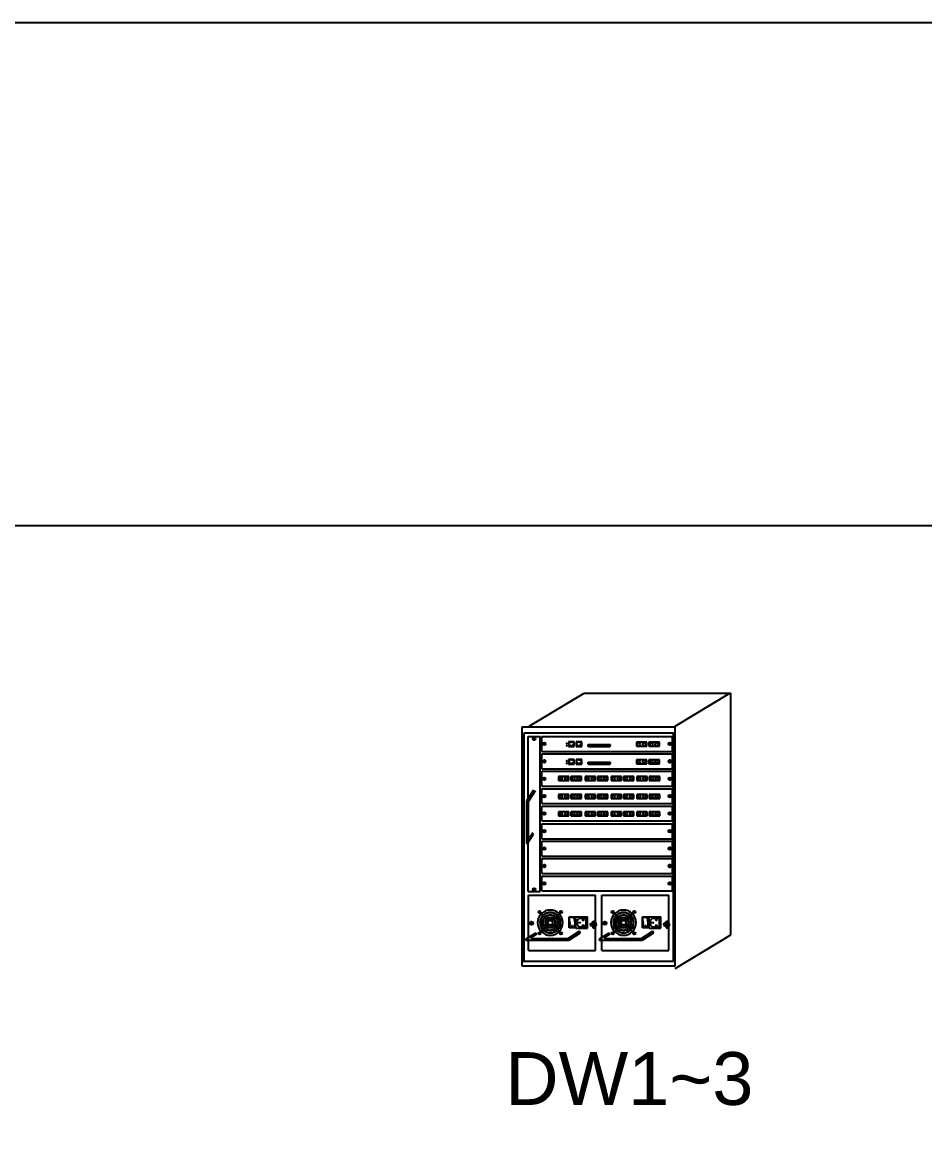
# Model space of a CAD drawing. Header units: millimetres. Extents: x 31 to 2374, y 557 to 2119.
# Drawn here: x 1431.3 to 1687.4, y 1800.9 to 2119.3 of the extents above; entities that cross this region are included whole.
import ezdxf

# ---------------------------------------------------------------- set-up
doc = ezdxf.new("R2010")
doc.units = ezdxf.units.MM
doc.header["$LTSCALE"] = 10
for name, color, linetype in [('TI-RAIL-GUID', 3, 'Continuous'), ('TT-SYMB', 4, 'Continuous'), ('TT-TEXT', 3, 'Continuous'), ('TX-PAPR', 2, 'Continuous')]:
    doc.layers.add(name, color=color, linetype=linetype)
doc.styles.get("Standard").update_dxf_attribs({"font": 'arial.ttf'})

msp = doc.modelspace()

# ---------------------------------------------------------------- linework, layer by layer
at = {"layer": 'TI-RAIL-GUID'}
msp.add_lwpolyline([(202.13, 1406.33), (2202.13, 1406.33), (2202.13, 1976.33), (202.13, 1976.33)], close=True, dxfattribs=at)
at = {"layer": 'TT-SYMB'}
for p, q in [((1575.18, 1919.47), (1590.76, 1928.83)), ((1590.76, 1928.83), (1632.46, 1928.83)), ((1616.59, 1919.47), (1632.16, 1928.83)), ((1632.46, 1860.22), (1632.46, 1928.83)), ((1573.18, 1919.26), (1616.53, 1919.26)), ((1573.18, 1851.28), (1573.18, 1919.26)), ((1573.2, 1852.72), (1573.2, 1917.88)), ((1573.7, 1917.58), (1616.11, 1917.58)), ((1573.7, 1852.72), (1573.7, 1917.58)), ((1616.11, 1852.72), (1616.11, 1917.58)), ((1616.53, 1919.26), (1616.53, 1851.28)), ((1574.89, 1872.5), (1574.89, 1916.54)), ((1574.89, 1916.54), (1578.26, 1916.54)), ((1576.2, 1915.98), (1576.54, 1915.98)), ((1576.2, 1915.88), (1576.54, 1915.88)), ((1576.54, 1916.31), (1576.54, 1915.98)), ((1576.54, 1915.88), (1576.54, 1915.54)), ((1576.64, 1916.31), (1576.64, 1915.98)), ((1576.64, 1915.98), (1576.98, 1915.98)), ((1576.64, 1915.88), (1576.98, 1915.88)), ((1576.64, 1915.88), (1576.64, 1915.54)), ((1578.26, 1872.5), (1578.26, 1916.54)), ((1578.73, 1912.29), (1578.73, 1916.54)), ((1578.73, 1916.53), (1615.84, 1916.53)), ((1579.14, 1914.2), (1579.38, 1914.43)), ((1579.21, 1914.13), (1579.45, 1914.36)), ((1579.37, 1914.43), (1579.69, 1914.74)), ((1579.44, 1914.36), (1579.76, 1914.67)), ((1587.91, 1915), (1586.36, 1915)), ((1586.36, 1915), (1586.36, 1913.69)), ((1586.36, 1913.69), (1587.91, 1913.69)), ((1587.13, 1914.89), (1586.48, 1914.89)), ((1586.48, 1914.89), (1586.48, 1914.09)), ((1586.48, 1914.09), (1586.84, 1914.09)), ((1586.84, 1914.09), (1586.84, 1913.96)), ((1586.84, 1913.96), (1586.98, 1913.96)), ((1586.98, 1913.96), (1586.98, 1913.81)), ((1586.98, 1913.81), (1587.13, 1913.81)), ((1587.13, 1914.89), (1587.79, 1914.89)), ((1587.29, 1913.81), (1587.13, 1913.81)), ((1587.29, 1913.96), (1587.29, 1913.81)), ((1587.42, 1913.96), (1587.29, 1913.96)), ((1587.42, 1914.09), (1587.42, 1913.96)), ((1587.79, 1914.09), (1587.42, 1914.09)), ((1587.79, 1914.89), (1587.79, 1914.09)), ((1587.91, 1913.69), (1587.91, 1915)), ((1590.06, 1915), (1588.51, 1915)), ((1588.51, 1915), (1588.51, 1913.69)), ((1588.51, 1913.69), (1590.06, 1913.69)), ((1589.28, 1914.89), (1588.63, 1914.89)), ((1588.63, 1914.89), (1588.63, 1914.09)), ((1588.63, 1914.09), (1589, 1914.09)), ((1589, 1914.09), (1589, 1913.96)), ((1589, 1913.96), (1589.13, 1913.96)), ((1589.13, 1913.96), (1589.13, 1913.81)), ((1589.13, 1913.81), (1589.28, 1913.81)), ((1589.28, 1914.89), (1589.94, 1914.89)), ((1589.44, 1913.81), (1589.28, 1913.81)), ((1589.44, 1913.96), (1589.44, 1913.81)), ((1589.57, 1913.96), (1589.44, 1913.96)), ((1589.57, 1914.09), (1589.57, 1913.96)), ((1589.94, 1914.09), (1589.57, 1914.09)), ((1589.94, 1914.89), (1589.94, 1914.09)), ((1590.06, 1913.69), (1590.06, 1915)), ((1591.9, 1914.16), (1591.91, 1914.21)), ((1591.9, 1914.08), (1591.9, 1914.16)), ((1591.9, 1914), (1591.9, 1914.08)), ((1592.01, 1913.67), (1591.9, 1914)), ((1591.91, 1914.21), (1591.94, 1914.25)), ((1591.94, 1914.25), (1591.99, 1914.27)), ((1591.99, 1914.27), (1598.08, 1914.27)), ((1592.04, 1913.62), (1592.01, 1913.67)), ((1592.13, 1913.61), (1592.04, 1913.62)), ((1598.01, 1913.61), (1592.13, 1913.61)), ((1598.02, 1913.61), (1598.01, 1913.61)), ((1598.03, 1913.65), (1598.02, 1913.61)), ((1598.05, 1913.69), (1598.03, 1913.65)), ((1598.16, 1914.08), (1598.05, 1913.69)), ((1598.08, 1914.27), (1598.13, 1914.23)), ((1598.13, 1914.23), (1598.15, 1914.22)), ((1598.15, 1914.22), (1598.16, 1914.16)), ((1598.16, 1914.16), (1598.16, 1914.08)), ((1608.58, 1914.93), (1605.63, 1914.93)), ((1605.63, 1914.93), (1605.63, 1913.78)), ((1605.63, 1913.78), (1608.58, 1913.78)), ((1608.58, 1913.78), (1608.58, 1914.93)), ((1612.12, 1914.93), (1609.17, 1914.93)), ((1609.17, 1914.93), (1609.17, 1913.78)), ((1609.17, 1913.78), (1612.12, 1913.78)), ((1612.12, 1913.78), (1612.12, 1914.93)), ((1615.12, 1914.36), (1614.81, 1914.67)), ((1615.19, 1914.43), (1614.88, 1914.74)), ((1615.36, 1914.13), (1615.12, 1914.36)), ((1615.43, 1914.2), (1615.19, 1914.43)), ((1615.84, 1912.33), (1615.84, 1916.53)), ((1578.73, 1912.33), (1615.84, 1912.33)), ((1578.73, 1907.36), (1578.73, 1911.6)), ((1578.73, 1911.59), (1615.84, 1911.59)), ((1615.84, 1907.4), (1615.84, 1911.59)), ((1578.73, 1907.4), (1615.84, 1907.4)), ((1579.14, 1909.26), (1579.38, 1909.5)), ((1579.21, 1909.19), (1579.45, 1909.43)), ((1579.37, 1909.5), (1579.69, 1909.81)), ((1579.44, 1909.43), (1579.76, 1909.74)), ((1587.91, 1910.01), (1586.36, 1910.01)), ((1586.36, 1910.01), (1586.36, 1908.69)), ((1586.36, 1908.69), (1587.91, 1908.69)), ((1587.13, 1909.9), (1586.48, 1909.9)), ((1586.48, 1909.9), (1586.48, 1909.1)), ((1586.48, 1909.1), (1586.84, 1909.1)), ((1586.84, 1909.1), (1586.84, 1908.97)), ((1586.84, 1908.97), (1586.98, 1908.97)), ((1586.98, 1908.97), (1586.98, 1908.82)), ((1586.98, 1908.82), (1587.13, 1908.82)), ((1587.13, 1909.9), (1587.79, 1909.9)), ((1587.29, 1908.82), (1587.13, 1908.82)), ((1587.29, 1908.97), (1587.29, 1908.82)), ((1587.42, 1908.97), (1587.29, 1908.97)), ((1587.42, 1909.1), (1587.42, 1908.97)), ((1587.79, 1909.1), (1587.42, 1909.1)), ((1587.79, 1909.9), (1587.79, 1909.1)), ((1587.91, 1908.69), (1587.91, 1910.01)), ((1590.06, 1910.01), (1588.51, 1910.01)), ((1588.51, 1910.01), (1588.51, 1908.69)), ((1588.51, 1908.69), (1590.06, 1908.69)), ((1588.63, 1909.9), (1588.63, 1909.1)), ((1589.28, 1909.9), (1588.63, 1909.9)), ((1588.63, 1909.1), (1589, 1909.1)), ((1589, 1909.1), (1589, 1908.97)), ((1589, 1908.97), (1589.13, 1908.97)), ((1589.13, 1908.97), (1589.13, 1908.82)), ((1589.13, 1908.82), (1589.28, 1908.82)), ((1589.28, 1909.9), (1589.94, 1909.9)), ((1589.44, 1908.82), (1589.28, 1908.82)), ((1589.57, 1908.97), (1589.44, 1908.97)), ((1589.44, 1908.97), (1589.44, 1908.82)), ((1589.94, 1909.1), (1589.57, 1909.1)), ((1589.57, 1909.1), (1589.57, 1908.97)), ((1589.94, 1909.9), (1589.94, 1909.1)), ((1590.06, 1908.69), (1590.06, 1910.01)), ((1591.9, 1909.17), (1591.91, 1909.22)), ((1591.9, 1909.08), (1591.9, 1909.17)), ((1591.9, 1909), (1591.9, 1909.08)), ((1592.01, 1908.68), (1591.9, 1909)), ((1591.91, 1909.22), (1591.94, 1909.25)), ((1591.94, 1909.25), (1591.99, 1909.27)), ((1591.99, 1909.27), (1598.08, 1909.27)), ((1592.04, 1908.62), (1592.01, 1908.68)), ((1592.13, 1908.61), (1592.04, 1908.62)), ((1598.01, 1908.61), (1592.13, 1908.61)), ((1598.02, 1908.62), (1598.01, 1908.61)), ((1598.03, 1908.65), (1598.02, 1908.62)), ((1598.05, 1908.7), (1598.03, 1908.65)), ((1598.16, 1909.08), (1598.05, 1908.7)), ((1598.08, 1909.27), (1598.13, 1909.24)), ((1598.13, 1909.24), (1598.15, 1909.22)), ((1598.15, 1909.22), (1598.16, 1909.16)), ((1598.16, 1909.16), (1598.16, 1909.08)), ((1608.58, 1909.94), (1605.63, 1909.94)), ((1605.63, 1909.94), (1605.63, 1908.79)), ((1605.63, 1908.79), (1608.58, 1908.79)), ((1608.58, 1908.79), (1608.58, 1909.94)), ((1612.12, 1909.94), (1609.17, 1909.94)), ((1609.17, 1909.94), (1609.17, 1908.79)), ((1609.17, 1908.79), (1612.12, 1908.79)), ((1612.12, 1908.79), (1612.12, 1909.94)), ((1615.12, 1909.43), (1614.81, 1909.74)), ((1615.19, 1909.5), (1614.88, 1909.81)), ((1615.36, 1909.19), (1615.12, 1909.43)), ((1615.43, 1909.26), (1615.19, 1909.5)), ((1578.73, 1902.42), (1578.73, 1906.67)), ((1578.73, 1906.66), (1615.84, 1906.66)), ((1579.14, 1904.32), (1579.38, 1904.56)), ((1579.21, 1904.25), (1579.45, 1904.49)), ((1579.37, 1904.56), (1579.69, 1904.87)), ((1579.44, 1904.49), (1579.76, 1904.8)), ((1583.5, 1905.21), (1583.5, 1904.06)), ((1586.44, 1905.21), (1583.5, 1905.21)), ((1583.5, 1904.06), (1586.44, 1904.06)), ((1586.44, 1904.06), (1586.44, 1905.21)), ((1587.03, 1905.21), (1587.03, 1904.06)), ((1589.97, 1905.21), (1587.03, 1905.21)), ((1587.03, 1904.06), (1589.97, 1904.06)), ((1589.97, 1904.06), (1589.97, 1905.21)), ((1591.06, 1905.21), (1591.06, 1904.06)), ((1594, 1905.21), (1591.06, 1905.21)), ((1591.06, 1904.06), (1594, 1904.06)), ((1594, 1904.06), (1594, 1905.21)), ((1594.58, 1905.21), (1594.58, 1904.06)), ((1597.53, 1905.21), (1594.58, 1905.21)), ((1594.58, 1904.06), (1597.53, 1904.06)), ((1597.53, 1904.06), (1597.53, 1905.21)), ((1598.41, 1905.21), (1598.41, 1904.06)), ((1601.36, 1905.21), (1598.41, 1905.21)), ((1598.41, 1904.06), (1601.36, 1904.06)), ((1601.36, 1904.06), (1601.36, 1905.21)), ((1601.94, 1905.21), (1601.94, 1904.06)), ((1604.89, 1905.21), (1601.94, 1905.21)), ((1601.94, 1904.06), (1604.89, 1904.06)), ((1604.89, 1904.06), (1604.89, 1905.21)), ((1608.68, 1905.21), (1605.73, 1905.21)), ((1605.73, 1905.21), (1605.73, 1904.06)), ((1605.73, 1904.06), (1608.68, 1904.06)), ((1608.68, 1904.06), (1608.68, 1905.21)), ((1612.21, 1905.21), (1609.26, 1905.21)), ((1609.26, 1905.21), (1609.26, 1904.06)), ((1609.26, 1904.06), (1612.21, 1904.06)), ((1612.21, 1904.06), (1612.21, 1905.21)), ((1615.12, 1904.49), (1614.81, 1904.8)), ((1615.19, 1904.56), (1614.88, 1904.87)), ((1615.36, 1904.25), (1615.12, 1904.49)), ((1615.43, 1904.32), (1615.19, 1904.56)), ((1615.84, 1902.46), (1615.84, 1906.66)), ((1576.38, 1901.35), (1574.5, 1898.4)), ((1576.87, 1901.1), (1574.99, 1898.16)), ((1578.73, 1902.46), (1615.84, 1902.46)), ((1578.73, 1897.48), (1578.73, 1901.73)), ((1578.73, 1901.72), (1615.84, 1901.72)), ((1615.84, 1897.52), (1615.84, 1901.72)), ((1574.5, 1886.21), (1574.5, 1898.4)), ((1574.99, 1887.71), (1574.99, 1898.16)), ((1579.14, 1899.39), (1579.38, 1899.63)), ((1579.21, 1899.32), (1579.45, 1899.56)), ((1579.37, 1899.62), (1579.69, 1899.94)), ((1579.44, 1899.55), (1579.76, 1899.87)), ((1583.5, 1900.1), (1583.5, 1898.95)), ((1586.44, 1900.1), (1583.5, 1900.1)), ((1583.5, 1898.95), (1586.44, 1898.95)), ((1586.44, 1898.95), (1586.44, 1900.1)), ((1587.03, 1900.1), (1587.03, 1898.95)), ((1589.97, 1900.1), (1587.03, 1900.1)), ((1587.03, 1898.95), (1589.97, 1898.95)), ((1589.97, 1898.95), (1589.97, 1900.1)), ((1594, 1900.1), (1591.06, 1900.1)), ((1591.06, 1900.1), (1591.06, 1898.95)), ((1591.06, 1898.95), (1594, 1898.95)), ((1594, 1898.95), (1594, 1900.1)), ((1597.53, 1900.1), (1594.58, 1900.1)), ((1594.58, 1900.1), (1594.58, 1898.95)), ((1594.58, 1898.95), (1597.53, 1898.95)), ((1597.53, 1898.95), (1597.53, 1900.1)), ((1598.41, 1900.1), (1598.41, 1898.95)), ((1601.36, 1900.1), (1598.41, 1900.1)), ((1598.41, 1898.95), (1601.36, 1898.95)), ((1601.36, 1898.95), (1601.36, 1900.1)), ((1604.89, 1900.1), (1601.94, 1900.1)), ((1601.94, 1900.1), (1601.94, 1898.95)), ((1601.94, 1898.95), (1604.89, 1898.95)), ((1604.89, 1898.95), (1604.89, 1900.1)), ((1608.68, 1900.1), (1605.73, 1900.1)), ((1605.73, 1900.1), (1605.73, 1898.95)), ((1605.73, 1898.95), (1608.68, 1898.95)), ((1608.68, 1898.95), (1608.68, 1900.1)), ((1612.21, 1900.1), (1609.26, 1900.1)), ((1609.26, 1900.1), (1609.26, 1898.95)), ((1609.26, 1898.95), (1612.21, 1898.95)), ((1612.21, 1898.95), (1612.21, 1900.1)), ((1615.12, 1899.55), (1614.81, 1899.87)), ((1615.19, 1899.62), (1614.88, 1899.94)), ((1615.36, 1899.32), (1615.12, 1899.56)), ((1615.43, 1899.39), (1615.19, 1899.63)), ((1578.73, 1897.52), (1615.84, 1897.52)), ((1578.73, 1892.55), (1578.73, 1896.8)), ((1578.73, 1896.79), (1615.84, 1896.79)), ((1579.14, 1894.45), (1579.38, 1894.69)), ((1579.21, 1894.38), (1579.45, 1894.62)), ((1579.37, 1894.69), (1579.69, 1895)), ((1579.44, 1894.62), (1579.76, 1894.93)), ((1583.5, 1895.16), (1583.5, 1894.01)), ((1586.44, 1895.16), (1583.5, 1895.16)), ((1586.44, 1894.01), (1586.44, 1895.16)), ((1587.03, 1895.16), (1587.03, 1894.01)), ((1589.97, 1895.16), (1587.03, 1895.16)), ((1589.97, 1894.01), (1589.97, 1895.16)), ((1594, 1895.16), (1591.06, 1895.16)), ((1591.06, 1895.16), (1591.06, 1894.01)), ((1594, 1894.01), (1594, 1895.16)), ((1597.53, 1895.16), (1594.58, 1895.16)), ((1594.58, 1895.16), (1594.58, 1894.01)), ((1597.53, 1894.01), (1597.53, 1895.16)), ((1598.41, 1895.16), (1598.41, 1894.01)), ((1601.36, 1895.16), (1598.41, 1895.16)), ((1601.36, 1894.01), (1601.36, 1895.16)), ((1601.94, 1895.16), (1601.94, 1894.01)), ((1604.89, 1895.16), (1601.94, 1895.16)), ((1604.89, 1894.01), (1604.89, 1895.16)), ((1608.68, 1895.16), (1605.73, 1895.16)), ((1605.73, 1895.16), (1605.73, 1894.01)), ((1608.68, 1894.01), (1608.68, 1895.16)), ((1612.21, 1895.16), (1609.26, 1895.16)), ((1609.26, 1895.16), (1609.26, 1894.01)), ((1612.21, 1894.01), (1612.21, 1895.16)), ((1615.12, 1894.62), (1614.81, 1894.93)), ((1615.19, 1894.69), (1614.88, 1895)), ((1615.36, 1894.38), (1615.12, 1894.62)), ((1615.43, 1894.45), (1615.19, 1894.69)), ((1615.84, 1892.59), (1615.84, 1896.79)), ((1578.73, 1892.59), (1615.84, 1892.59)), ((1578.73, 1887.49), (1578.73, 1891.74)), ((1578.73, 1891.73), (1615.84, 1891.73)), ((1583.5, 1894.01), (1586.44, 1894.01)), ((1587.03, 1894.01), (1589.97, 1894.01)), ((1591.06, 1894.01), (1594, 1894.01)), ((1594.58, 1894.01), (1597.53, 1894.01)), ((1598.41, 1894.01), (1601.36, 1894.01)), ((1601.94, 1894.01), (1604.89, 1894.01)), ((1605.73, 1894.01), (1608.68, 1894.01)), ((1609.26, 1894.01), (1612.21, 1894.01)), ((1615.84, 1887.53), (1615.84, 1891.73)), ((1576.38, 1888.75), (1574.72, 1886.15)), ((1576.18, 1889.17), (1575.21, 1887.65)), ((1579.14, 1889.4), (1579.38, 1889.64)), ((1579.21, 1889.33), (1579.45, 1889.57)), ((1579.37, 1889.63), (1579.69, 1889.94)), ((1579.44, 1889.56), (1579.76, 1889.87)), ((1615.12, 1889.56), (1614.81, 1889.87)), ((1615.19, 1889.63), (1614.88, 1889.94)), ((1615.36, 1889.33), (1615.12, 1889.57)), ((1615.43, 1889.4), (1615.19, 1889.64)), ((1578.73, 1887.53), (1615.84, 1887.53)), ((1578.73, 1882.56), (1578.73, 1886.81)), ((1578.73, 1886.8), (1615.84, 1886.8)), ((1579.37, 1884.7), (1579.69, 1885.01)), ((1579.44, 1884.63), (1579.76, 1884.94)), ((1615.12, 1884.63), (1614.81, 1884.94)), ((1615.19, 1884.7), (1614.88, 1885.01)), ((1615.84, 1882.6), (1615.84, 1886.8)), ((1578.73, 1882.6), (1615.84, 1882.6)), ((1578.73, 1877.62), (1578.73, 1881.87)), ((1578.73, 1881.86), (1615.84, 1881.86)), ((1579.14, 1884.46), (1579.38, 1884.7)), ((1579.21, 1884.39), (1579.45, 1884.63)), ((1615.36, 1884.39), (1615.12, 1884.63)), ((1615.43, 1884.46), (1615.19, 1884.7)), ((1615.84, 1877.66), (1615.84, 1881.86)), ((1579.14, 1879.53), (1579.38, 1879.76)), ((1579.21, 1879.46), (1579.45, 1879.69)), ((1579.37, 1879.76), (1579.69, 1880.07)), ((1579.44, 1879.69), (1579.76, 1880)), ((1615.12, 1879.69), (1614.81, 1880)), ((1615.19, 1879.76), (1614.88, 1880.07)), ((1615.36, 1879.46), (1615.12, 1879.69)), ((1615.43, 1879.53), (1615.19, 1879.76)), ((1578.73, 1877.66), (1615.84, 1877.66)), ((1578.73, 1872.69), (1578.73, 1876.93)), ((1578.73, 1876.92), (1615.84, 1876.92)), ((1615.84, 1872.73), (1615.84, 1876.92)), ((1574.89, 1872.5), (1578.26, 1872.5)), ((1576.2, 1873.17), (1576.54, 1873.17)), ((1576.2, 1873.07), (1576.54, 1873.07)), ((1576.54, 1873.17), (1576.54, 1873.51)), ((1576.54, 1872.73), (1576.54, 1873.07)), ((1576.64, 1873.17), (1576.64, 1873.51)), ((1576.64, 1873.17), (1576.98, 1873.17)), ((1576.64, 1872.73), (1576.64, 1873.07)), ((1576.64, 1873.07), (1576.98, 1873.07)), ((1578.73, 1872.73), (1615.84, 1872.73)), ((1579.14, 1874.59), (1579.38, 1874.83)), ((1579.21, 1874.52), (1579.45, 1874.76)), ((1579.37, 1874.82), (1579.69, 1875.14)), ((1579.44, 1874.75), (1579.76, 1875.07)), ((1615.12, 1874.75), (1614.81, 1875.07)), ((1615.19, 1874.82), (1614.88, 1875.14)), ((1615.36, 1874.52), (1615.12, 1874.76)), ((1615.43, 1874.59), (1615.19, 1874.83)), ((1574.95, 1855.73), (1574.95, 1871.45)), ((1574.95, 1871.45), (1594.02, 1871.45)), ((1594.02, 1855.73), (1594.02, 1871.45)), ((1595.75, 1871.45), (1614.83, 1871.45)), ((1595.75, 1855.73), (1595.75, 1871.45)), ((1614.83, 1855.73), (1614.83, 1871.45)), ((1579.04, 1865.71), (1578.37, 1866.37)), ((1579.12, 1865.79), (1578.45, 1866.46)), ((1583.16, 1865.79), (1583.92, 1866.54)), ((1583.25, 1865.71), (1584, 1866.46)), ((1599.84, 1865.71), (1599.18, 1866.37)), ((1599.93, 1865.79), (1599.26, 1866.46)), ((1603.97, 1865.79), (1604.72, 1866.54)), ((1604.06, 1865.71), (1604.81, 1866.46)), ((1575.85, 1863.43), (1575.48, 1863.8)), ((1575.94, 1863.51), (1575.56, 1863.89)), ((1576.13, 1863.14), (1575.85, 1863.43)), ((1576.22, 1863.23), (1575.93, 1863.52)), ((1579.54, 1865.2), (1579.12, 1865.62)), ((1579.63, 1865.29), (1579.2, 1865.71)), ((1580.05, 1864.69), (1579.63, 1865.12)), ((1580.05, 1862.67), (1579.63, 1862.25)), ((1580.13, 1864.78), (1579.71, 1865.2)), ((1580.55, 1864.19), (1580.13, 1864.61)), ((1580.55, 1863.18), (1580.13, 1862.76)), ((1580.64, 1864.27), (1580.22, 1864.69)), ((1580.64, 1863.1), (1580.22, 1862.67)), ((1581.65, 1864.27), (1582.07, 1864.69)), ((1581.65, 1863.1), (1582.07, 1862.67)), ((1581.73, 1864.19), (1582.15, 1864.61)), ((1581.73, 1863.18), (1582.15, 1862.76)), ((1582.15, 1864.78), (1582.57, 1865.2)), ((1582.24, 1864.69), (1582.66, 1865.12)), ((1582.24, 1862.67), (1582.66, 1862.25)), ((1582.66, 1865.29), (1583.08, 1865.71)), ((1582.74, 1865.2), (1583.16, 1865.62)), ((1586.52, 1862.2), (1586.52, 1865.32)), ((1586.52, 1865.32), (1588.42, 1865.32)), ((1587.92, 1865.24), (1586.52, 1865.24)), ((1587.79, 1865.14), (1586.52, 1865.14)), ((1586.82, 1863.46), (1586.52, 1865.14)), ((1586.62, 1862.2), (1586.82, 1863.46)), ((1588.18, 1863.52), (1587.91, 1865.04)), ((1587.99, 1862.2), (1588.18, 1863.4)), ((1588.32, 1863.54), (1588.03, 1865.15)), ((1588.14, 1862.2), (1588.32, 1863.38)), ((1588.42, 1865.32), (1591.71, 1865.32)), ((1588.42, 1862.1), (1588.42, 1865.32)), ((1588.78, 1863.15), (1588.78, 1864.27)), ((1588.85, 1864.43), (1589.3, 1864.89)), ((1589.3, 1862.53), (1588.85, 1862.98)), ((1589.24, 1863.67), (1589.24, 1863.75)), ((1589.25, 1863.76), (1589.59, 1863.76)), ((1589.59, 1863.66), (1589.25, 1863.66)), ((1589.47, 1864.96), (1591.12, 1864.96)), ((1589.61, 1863.75), (1589.61, 1863.67)), ((1590.27, 1864.51), (1590.27, 1864.43)), ((1590.27, 1862.9), (1590.27, 1862.99)), ((1590.63, 1864.53), (1590.28, 1864.53)), ((1590.28, 1864.42), (1590.63, 1864.42)), ((1590.28, 1863), (1590.63, 1863)), ((1590.63, 1862.89), (1590.28, 1862.89)), ((1590.64, 1864.43), (1590.64, 1864.51)), ((1590.64, 1862.99), (1590.64, 1862.9)), ((1591.36, 1862.7), (1591.36, 1864.72)), ((1591.71, 1862.1), (1591.71, 1865.32)), ((1593.01, 1863.06), (1592.63, 1863.43)), ((1593.09, 1863.14), (1592.72, 1863.52)), ((1593.29, 1862.78), (1593, 1863.06)), ((1593.37, 1862.86), (1593.09, 1863.15)), ((1593.2, 1863.81), (1593.35, 1864.06)), ((1593.2, 1863.57), (1593.2, 1863.81)), ((1593.2, 1862.73), (1593.2, 1862.48)), ((1596.66, 1863.43), (1596.28, 1863.8)), ((1596.74, 1863.51), (1596.37, 1863.89)), ((1596.94, 1863.14), (1596.66, 1863.43)), ((1597.03, 1863.23), (1596.74, 1863.52)), ((1600.35, 1865.2), (1599.93, 1865.62)), ((1600.43, 1865.29), (1600.01, 1865.71)), ((1600.85, 1864.69), (1600.43, 1865.12)), ((1600.85, 1862.67), (1600.43, 1862.25)), ((1600.94, 1864.78), (1600.52, 1865.2)), ((1601.36, 1864.19), (1600.94, 1864.61)), ((1601.36, 1863.18), (1600.94, 1862.76)), ((1601.45, 1864.27), (1601.02, 1864.69)), ((1601.45, 1863.1), (1601.02, 1862.67)), ((1602.45, 1864.27), (1602.88, 1864.69)), ((1602.45, 1863.1), (1602.88, 1862.67)), ((1602.54, 1864.19), (1602.96, 1864.61)), ((1602.54, 1863.18), (1602.96, 1862.76)), ((1602.96, 1864.78), (1603.38, 1865.2)), ((1603.04, 1864.69), (1603.47, 1865.12)), ((1603.04, 1862.67), (1603.47, 1862.25)), ((1603.47, 1865.29), (1603.89, 1865.71)), ((1603.55, 1865.2), (1603.97, 1865.62)), ((1607.33, 1865.32), (1609.23, 1865.32)), ((1607.33, 1862.2), (1607.33, 1865.32)), ((1608.72, 1865.24), (1607.33, 1865.24)), ((1608.6, 1865.14), (1607.33, 1865.14)), ((1607.63, 1863.46), (1607.33, 1865.14)), ((1607.43, 1862.2), (1607.63, 1863.46)), ((1608.99, 1863.52), (1608.71, 1865.04)), ((1608.8, 1862.2), (1608.99, 1863.4)), ((1609.13, 1863.54), (1608.84, 1865.15)), ((1608.94, 1862.2), (1609.13, 1863.38)), ((1609.23, 1865.32), (1612.52, 1865.32)), ((1609.23, 1862.1), (1609.23, 1865.32)), ((1609.58, 1863.15), (1609.58, 1864.27)), ((1609.65, 1864.43), (1610.11, 1864.89)), ((1610.11, 1862.53), (1609.65, 1862.98)), ((1610.05, 1863.67), (1610.05, 1863.75)), ((1610.06, 1863.76), (1610.4, 1863.76)), ((1610.4, 1863.66), (1610.06, 1863.66)), ((1610.28, 1864.96), (1611.93, 1864.96)), ((1610.41, 1863.75), (1610.41, 1863.67)), ((1611.08, 1864.51), (1611.08, 1864.43)), ((1611.08, 1862.9), (1611.08, 1862.99)), ((1611.43, 1864.53), (1611.09, 1864.53)), ((1611.09, 1864.42), (1611.43, 1864.42)), ((1611.09, 1863), (1611.43, 1863)), ((1611.43, 1862.89), (1611.09, 1862.89)), ((1611.44, 1864.43), (1611.44, 1864.51)), ((1611.44, 1862.99), (1611.44, 1862.9)), ((1612.16, 1862.7), (1612.16, 1864.72)), ((1612.52, 1862.1), (1612.52, 1865.32)), ((1613.81, 1863.06), (1613.44, 1863.43)), ((1613.9, 1863.14), (1613.52, 1863.52)), ((1614.1, 1862.78), (1613.81, 1863.06)), ((1614.18, 1862.86), (1613.89, 1863.15)), ((1614.01, 1863.81), (1614.15, 1864.06)), ((1614.01, 1863.57), (1614.01, 1863.81)), ((1614.01, 1862.73), (1614.01, 1862.48)), ((1576.85, 1860.61), (1574.25, 1858.95)), ((1577.27, 1860.41), (1575.75, 1859.44)), ((1579.04, 1861.66), (1578.28, 1860.91)), ((1579.12, 1861.58), (1578.37, 1860.82)), ((1579.54, 1862.17), (1579.12, 1861.75)), ((1579.63, 1862.08), (1579.2, 1861.66)), ((1580.13, 1862.59), (1579.71, 1862.17)), ((1582.15, 1862.59), (1582.57, 1862.17)), ((1582.66, 1862.08), (1583.08, 1861.66)), ((1582.74, 1862.17), (1583.16, 1861.75)), ((1583.16, 1861.58), (1583.92, 1860.82)), ((1583.25, 1861.66), (1584.01, 1860.91)), ((1589.2, 1861.1), (1586.26, 1859.22)), ((1589.45, 1860.61), (1586.51, 1858.73)), ((1588.42, 1862.2), (1586.52, 1862.2)), ((1588.42, 1862.1), (1591.71, 1862.1)), ((1589.47, 1862.46), (1591.12, 1862.46)), ((1593.2, 1862.48), (1593.24, 1862.19)), ((1597.66, 1860.61), (1595.06, 1858.95)), ((1598.08, 1860.41), (1596.56, 1859.44)), ((1599.84, 1861.66), (1599.09, 1860.91)), ((1599.93, 1861.58), (1599.17, 1860.82)), ((1600.35, 1862.17), (1599.93, 1861.75)), ((1600.43, 1862.08), (1600.01, 1861.66)), ((1600.94, 1862.59), (1600.52, 1862.17)), ((1602.96, 1862.59), (1603.38, 1862.17)), ((1603.47, 1862.08), (1603.89, 1861.66)), ((1603.55, 1862.17), (1603.97, 1861.75)), ((1603.97, 1861.58), (1604.73, 1860.82)), ((1604.06, 1861.66), (1604.81, 1860.91)), ((1610.01, 1861.1), (1607.07, 1859.22)), ((1610.26, 1860.61), (1607.31, 1858.73)), ((1609.22, 1862.2), (1607.33, 1862.2)), ((1609.23, 1862.1), (1612.52, 1862.1)), ((1610.28, 1862.46), (1611.93, 1862.46)), ((1614.01, 1862.48), (1614.05, 1862.19)), ((1616.59, 1850.69), (1632.46, 1860.22)), ((1574.32, 1858.73), (1586.51, 1858.73)), ((1575.81, 1859.22), (1586.26, 1859.22)), ((1595.12, 1858.73), (1607.31, 1858.73)), ((1596.62, 1859.22), (1607.07, 1859.22)), ((1574.95, 1855.73), (1594.02, 1855.73)), ((1595.75, 1855.73), (1614.83, 1855.73)), ((1616.53, 1851.28), (1573.18, 1851.28)), ((1573.2, 1852.72), (1616.11, 1852.72))]:
    msp.add_line(p, q, dxfattribs=at)
for centre, radius in [((1576.59, 1915.93), 0.387), ((1579.45, 1914.43), 0.387), ((1606.33, 1914.32), 0.387), ((1607.78, 1914.32), 0.387), ((1609.87, 1914.32), 0.387), ((1611.32, 1914.32), 0.387), ((1615.12, 1914.43), 0.387), ((1579.45, 1909.5), 0.387), ((1606.33, 1909.33), 0.387), ((1607.78, 1909.33), 0.387), ((1609.87, 1909.33), 0.387), ((1611.32, 1909.33), 0.387), ((1615.12, 1909.5), 0.387), ((1579.45, 1904.56), 0.387), ((1584.2, 1904.6), 0.387), ((1585.65, 1904.6), 0.387), ((1587.72, 1904.6), 0.387), ((1589.18, 1904.6), 0.387), ((1591.76, 1904.6), 0.387), ((1593.21, 1904.6), 0.387), ((1595.28, 1904.6), 0.387), ((1596.74, 1904.6), 0.387), ((1599.11, 1904.6), 0.387), ((1600.57, 1904.6), 0.387), ((1602.64, 1904.6), 0.387), ((1604.1, 1904.6), 0.387), ((1606.43, 1904.6), 0.387), ((1607.88, 1904.6), 0.387), ((1609.96, 1904.6), 0.387), ((1611.41, 1904.6), 0.387), ((1615.12, 1904.56), 0.387), ((1579.45, 1899.63), 0.387), ((1584.2, 1899.49), 0.387), ((1585.65, 1899.49), 0.387), ((1587.72, 1899.49), 0.387), ((1589.18, 1899.49), 0.387), ((1591.76, 1899.49), 0.387), ((1593.21, 1899.49), 0.387), ((1595.28, 1899.49), 0.387), ((1596.74, 1899.49), 0.387), ((1599.11, 1899.49), 0.387), ((1600.57, 1899.49), 0.387), ((1602.64, 1899.49), 0.387), ((1604.1, 1899.49), 0.387), ((1606.43, 1899.49), 0.387), ((1607.88, 1899.49), 0.387), ((1609.96, 1899.49), 0.387), ((1611.41, 1899.49), 0.387), ((1615.12, 1899.63), 0.387), ((1579.45, 1894.69), 0.387), ((1584.2, 1894.55), 0.387), ((1585.65, 1894.55), 0.387), ((1587.72, 1894.55), 0.387), ((1589.18, 1894.55), 0.387), ((1591.76, 1894.55), 0.387), ((1593.21, 1894.55), 0.387), ((1595.28, 1894.55), 0.387), ((1596.74, 1894.55), 0.387), ((1599.11, 1894.55), 0.387), ((1600.57, 1894.55), 0.387), ((1602.64, 1894.55), 0.387), ((1604.1, 1894.55), 0.387), ((1606.43, 1894.55), 0.387), ((1607.88, 1894.55), 0.387), ((1609.96, 1894.55), 0.387), ((1611.41, 1894.55), 0.387), ((1615.12, 1894.69), 0.387), ((1579.45, 1889.64), 0.387), ((1615.12, 1889.64), 0.387), ((1579.45, 1884.7), 0.387), ((1615.12, 1884.7), 0.387), ((1579.45, 1879.76), 0.387), ((1615.12, 1879.76), 0.387), ((1576.59, 1873.12), 0.387), ((1579.45, 1874.83), 0.387), ((1615.12, 1874.83), 0.387), ((1578.09, 1866.73), 0.325), ((1584.19, 1866.73), 0.325), ((1598.9, 1866.73), 0.325), ((1605, 1866.73), 0.325), ((1575.85, 1863.52), 0.465), ((1581.14, 1863.68), 0.656), ((1587.37, 1862.7), 0.165), ((1593, 1863.15), 0.465), ((1596.66, 1863.52), 0.465), ((1601.95, 1863.68), 0.656), ((1608.18, 1862.7), 0.165), ((1613.81, 1863.15), 0.465), ((1578.09, 1860.64), 0.325), ((1584.19, 1860.64), 0.325), ((1598.9, 1860.64), 0.325), ((1605, 1860.64), 0.325)]:
    msp.add_circle(centre, radius, dxfattribs=at)
for centre, radius, start, end in [((1585.79, 1914.56), 0.0431, 90, 270), ((1585.79, 1913.94), 0.0431, 90, 270), ((1585.79, 1914.56), 0.0431, 270, 90), ((1585.79, 1913.94), 0.0431, 270, 90), ((1585.79, 1909.56), 0.0431, 90, 270), ((1585.79, 1908.95), 0.0431, 90, 270), ((1585.79, 1909.56), 0.0431, 270, 90), ((1585.79, 1908.95), 0.0431, 270, 90), ((1574.62, 1886.21), 0.119, 180, 327.4435), ((1575.11, 1887.71), 0.119, 180, 327.4435), ((1581.14, 1863.68), 3.58, 135.955, 224.045), ((1578.09, 1866.73), 0.179, 135, 315), ((1578.09, 1866.73), 0.179, 315, 135), ((1581.14, 1863.68), 3.58, 45.955, 134.045), ((1581.14, 1863.68), 2.92, 46.1694, 133.8306), ((1581.14, 1863.68), 2.8, 46.2192, 133.7808), ((1581.14, 1863.68), 2.21, 46.5487, 133.4513), ((1581.14, 1863.68), 3.58, 315.955, 44.045), ((1584.19, 1866.73), 0.179, 45, 225), ((1584.19, 1866.73), 0.179, 225, 45), ((1601.95, 1863.68), 3.58, 135.955, 224.045), ((1598.9, 1866.73), 0.179, 135, 315), ((1598.9, 1866.73), 0.179, 315, 135), ((1601.95, 1863.68), 3.58, 45.955, 134.045), ((1601.95, 1863.68), 2.92, 46.1694, 133.8306), ((1601.95, 1863.68), 2.8, 46.2192, 133.7808), ((1601.95, 1863.68), 2.21, 46.5487, 133.4513), ((1601.95, 1863.68), 3.58, 315.955, 44.045), ((1605, 1866.73), 0.179, 45, 225), ((1605, 1866.73), 0.179, 225, 45), ((1581.14, 1863.68), 2.92, 136.1694, 223.8306), ((1581.14, 1863.68), 2.8, 136.2192, 223.7808), ((1581.14, 1863.68), 2.21, 136.5487, 223.4513), ((1581.14, 1863.68), 2.09, 136.6372, 223.3628), ((1581.14, 1863.68), 1.49, 137.2924, 222.7076), ((1581.14, 1863.68), 2.09, 46.6372, 133.3628), ((1581.14, 1863.68), 1.37, 137.4919, 222.5081), ((1581.14, 1863.68), 1.49, 47.2924, 132.7076), ((1581.14, 1863.68), 1.37, 47.4919, 132.5081), ((1581.14, 1863.68), 1.37, 227.4919, 312.5081), ((1581.14, 1863.68), 0.775, 139.4117, 220.5883), ((1581.14, 1863.68), 0.775, 49.4117, 130.5883), ((1581.14, 1863.68), 0.775, 229.4117, 310.5883), ((1581.14, 1863.68), 0.775, 319.4117, 40.5883), ((1581.14, 1863.68), 1.37, 317.4919, 42.5081), ((1581.14, 1863.68), 1.49, 317.2924, 42.7076), ((1581.14, 1863.68), 2.09, 316.6372, 43.3628), ((1581.14, 1863.68), 2.21, 316.5487, 43.4513), ((1581.14, 1863.68), 2.8, 316.2192, 43.7808), ((1581.14, 1863.68), 2.92, 316.1694, 43.8306), ((1586.81, 1863.46), 0.0119, 350.9433, 10.2107), ((1587.79, 1865.02), 0.119, 10.2107, 90), ((1587.92, 1865.12), 0.119, 10.2107, 90), ((1587.83, 1863.46), 0.358, 350.9433, 10.2107), ((1587.85, 1863.46), 0.477, 350.9433, 10.2107), ((1589.01, 1864.27), 0.238, 135, 180), ((1589.01, 1863.15), 0.238, 180, 225), ((1589.25, 1863.75), 0.0119, 90, 180), ((1589.25, 1863.67), 0.0119, 180, 270), ((1589.47, 1864.72), 0.238, 90, 135), ((1589.59, 1863.75), 0.0119, 0, 90), ((1589.59, 1863.67), 0.0119, 270, 0), ((1590.28, 1864.51), 0.0119, 90, 180), ((1590.28, 1864.43), 0.0119, 180, 270), ((1590.28, 1862.99), 0.0119, 90, 180), ((1590.28, 1862.9), 0.0119, 180, 270), ((1590.63, 1864.51), 0.0119, 0, 90), ((1590.63, 1864.43), 0.0119, 270, 0), ((1590.63, 1862.99), 0.0119, 0, 90), ((1590.63, 1862.9), 0.0119, 270, 0), ((1591.12, 1864.72), 0.238, 0, 90), ((1591.12, 1862.7), 0.238, 270, 0), ((1593.32, 1863.15), 0.677, 259.6469, 100.1224), ((1593.32, 1863.15), 0.439, 253.9, 106.1), ((1593.32, 1863.15), 0.916, 264.5915, 88.2949), ((1601.95, 1863.68), 2.92, 136.1694, 223.8306), ((1601.95, 1863.68), 2.8, 136.2192, 223.7808), ((1601.95, 1863.68), 2.21, 136.5487, 223.4513), ((1601.95, 1863.68), 2.09, 136.6372, 223.3628), ((1601.95, 1863.68), 1.49, 137.2924, 222.7076), ((1601.95, 1863.68), 2.09, 46.6372, 133.3628), ((1601.95, 1863.68), 1.37, 137.4919, 222.5081), ((1601.95, 1863.68), 1.49, 47.2924, 132.7076), ((1601.95, 1863.68), 1.37, 47.4919, 132.5081), ((1601.95, 1863.68), 1.37, 227.4919, 312.5081), ((1601.95, 1863.68), 0.775, 139.4117, 220.5883), ((1601.95, 1863.68), 0.775, 49.4117, 130.5883), ((1601.95, 1863.68), 0.775, 229.4117, 310.5883), ((1601.95, 1863.68), 0.775, 319.4117, 40.5883), ((1601.95, 1863.68), 1.37, 317.4919, 42.5081), ((1601.95, 1863.68), 1.49, 317.2924, 42.7076), ((1601.95, 1863.68), 2.09, 316.6372, 43.3628), ((1601.95, 1863.68), 2.21, 316.5487, 43.4513), ((1601.95, 1863.68), 2.8, 316.2192, 43.7808), ((1601.95, 1863.68), 2.92, 316.1694, 43.8306), ((1607.62, 1863.46), 0.0119, 350.9433, 10.2107), ((1608.6, 1865.02), 0.119, 10.2107, 90), ((1608.72, 1865.12), 0.119, 10.2107, 90), ((1608.64, 1863.46), 0.358, 350.9433, 10.2107), ((1608.66, 1863.46), 0.477, 350.9433, 10.2107), ((1609.82, 1864.27), 0.238, 135, 180), ((1609.82, 1863.15), 0.238, 180, 225), ((1610.06, 1863.75), 0.0119, 90, 180), ((1610.06, 1863.67), 0.0119, 180, 270), ((1610.28, 1864.72), 0.238, 90, 135), ((1610.4, 1863.75), 0.0119, 0, 90), ((1610.4, 1863.67), 0.0119, 270, 0), ((1611.09, 1864.51), 0.0119, 90, 180), ((1611.09, 1864.43), 0.0119, 180, 270), ((1611.09, 1862.99), 0.0119, 90, 180), ((1611.09, 1862.9), 0.0119, 180, 270), ((1611.43, 1864.51), 0.0119, 0, 90), ((1611.43, 1864.43), 0.0119, 270, 0), ((1611.43, 1862.99), 0.0119, 0, 90), ((1611.43, 1862.9), 0.0119, 270, 0), ((1611.93, 1864.72), 0.238, 0, 90), ((1611.93, 1862.7), 0.238, 270, 0), ((1614.13, 1863.15), 0.677, 259.6469, 100.1224), ((1614.13, 1863.15), 0.439, 253.9, 106.1), ((1614.13, 1863.15), 0.916, 264.5915, 88.2949), ((1576.96, 1860.3), 0.328, 19.8591, 109.8591), ((1578.09, 1860.64), 0.179, 45, 225), ((1578.09, 1860.64), 0.179, 225, 45), ((1581.14, 1863.68), 3.58, 225.955, 314.045), ((1581.14, 1863.68), 2.92, 226.1694, 313.8306), ((1581.14, 1863.68), 2.8, 226.2192, 313.7808), ((1581.14, 1863.68), 2.21, 226.5487, 313.4513), ((1581.14, 1863.68), 2.09, 226.6372, 313.3628), ((1581.14, 1863.68), 1.49, 227.2924, 312.7076), ((1584.19, 1860.64), 0.179, 135, 315), ((1584.19, 1860.64), 0.179, 315, 135), ((1589.37, 1860.87), 0.279, 285.9824, 127.1786), ((1589.47, 1862.7), 0.238, 225, 270), ((1597.77, 1860.3), 0.328, 19.8591, 109.8591), ((1598.9, 1860.64), 0.179, 45, 225), ((1598.9, 1860.64), 0.179, 225, 45), ((1601.95, 1863.68), 3.58, 225.955, 314.045), ((1601.95, 1863.68), 2.92, 226.1694, 313.8306), ((1601.95, 1863.68), 2.8, 226.2192, 313.7808), ((1601.95, 1863.68), 2.21, 226.5487, 313.4513), ((1601.95, 1863.68), 2.09, 226.6372, 313.3628), ((1601.95, 1863.68), 1.49, 227.2924, 312.7076), ((1605, 1860.64), 0.179, 135, 315), ((1605, 1860.64), 0.179, 315, 135), ((1610.18, 1860.87), 0.279, 285.9824, 127.1786), ((1610.28, 1862.7), 0.238, 225, 270), ((1574.32, 1858.85), 0.119, 122.5565, 270), ((1575.81, 1859.34), 0.119, 122.5565, 270), ((1595.12, 1858.85), 0.119, 122.5565, 270), ((1596.62, 1859.34), 0.119, 122.5565, 270)]:
    msp.add_arc(centre, radius, start, end, dxfattribs=at)
at = {"layer": 'TX-PAPR'}
msp.add_lwpolyline([(30.63, 2119.34), (2373.63, 2119.34), (2373.63, 557.05), (30.63, 557.05)], close=True, dxfattribs=at)

# ---------------------------------------------------------------- texts
at = {"layer": 'TT-TEXT', "insert": (1603.59, 1819.31), "char_height": 15, "width": 260, "attachment_point": 5}
msp.add_mtext('DW1~3', dxfattribs=at)

doc.saveas('drawing.dxf')
